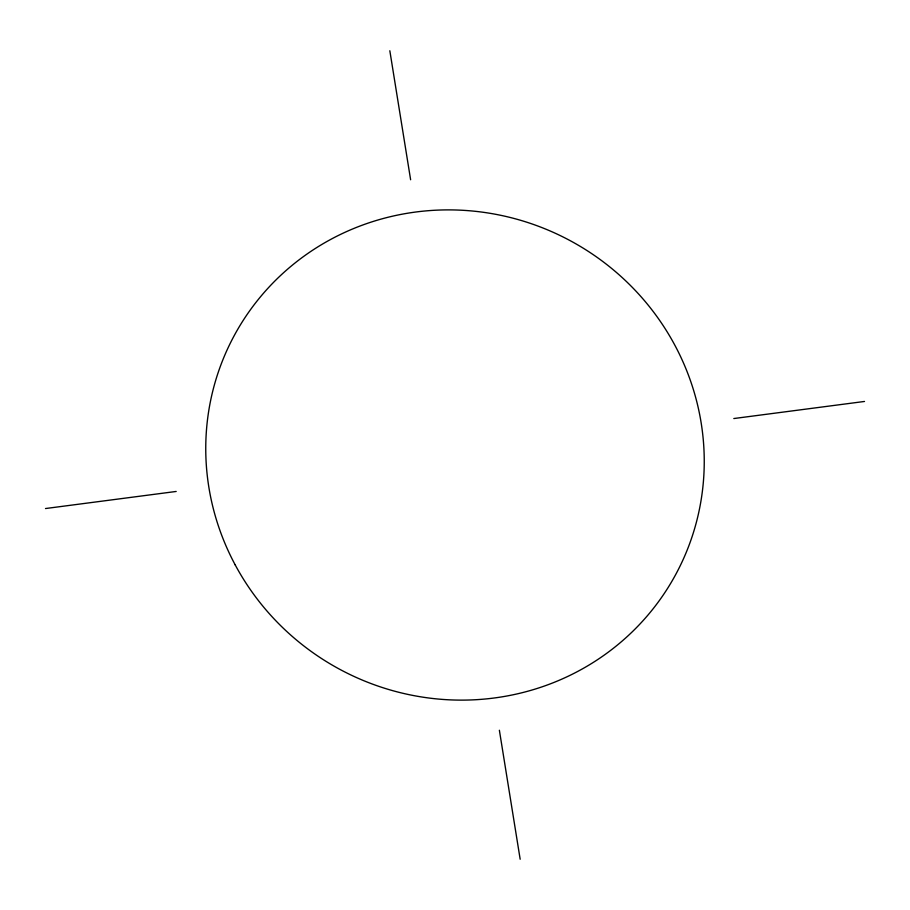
<?xml version="1.0" encoding="UTF-8"?>
<svg xmlns="http://www.w3.org/2000/svg" width="910" height="910" viewBox="0 0 910 910"><rect width="100%" height="100%" fill="white"/><g stroke="black" fill="none" stroke-linecap="round" stroke-linejoin="round"><path stroke-width="1.36" d="M45.5 508.542L176.187 491.457M733.813 418.543L864.5 401.458M389.833 50.755L410.626 179.759M499.374 730.241L520.167 859.245M235.201 564.894A250.989 243.323 28.7 0 0 666.677 589.805A250.989 243.323 28.7 0 0 463.122 210.312A250.989 243.323 28.7 0 0 235.201 564.894"/></g></svg>
